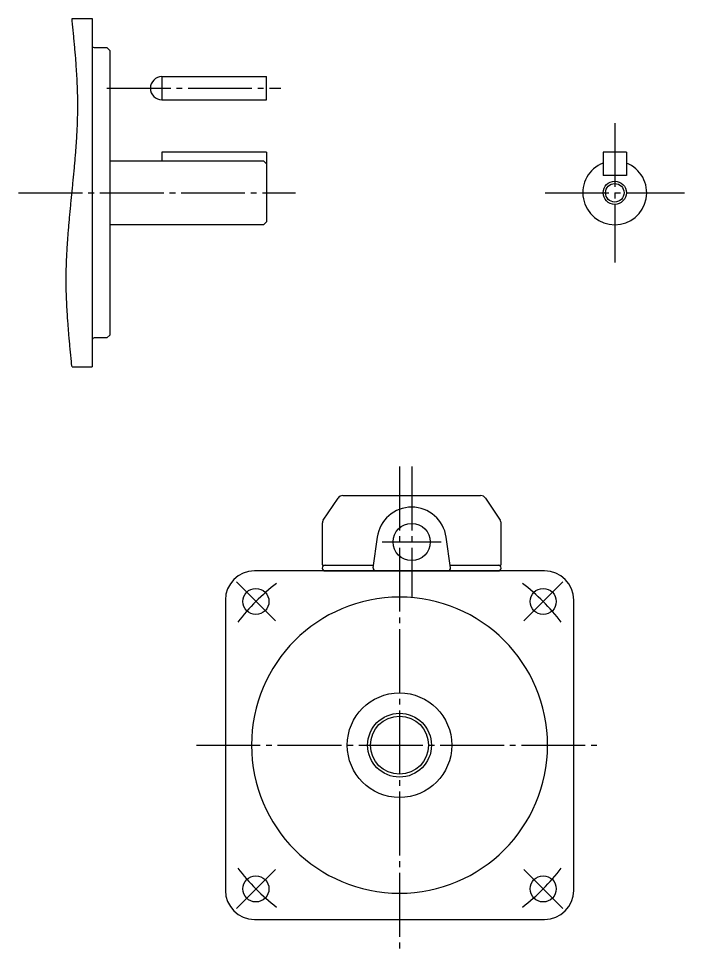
# Model space of a CAD drawing. Extents: x -187 to 230, y -170 to 124.
# Drawn here: x 115.7 to 230.4, y -36.5 to 123.6 of the extents above; entities that cross this region are included whole.
import ezdxf

# ---------------------------------------------------------------- set-up
doc = ezdxf.new("R2010")
doc.units = 0
doc.linetypes.add('DASH_CENTER', pattern=[14, 11, -1, 1, -1])
doc.layers.get('0').update_dxf_attribs({"linetype": 'CONTINUOUS'})

msp = doc.modelspace()

# ---------------------------------------------------------------- linework, layer by layer
at = {"color": 7, "linetype": 'CONTINUOUS'}
for p, q in [((124.93, 123.64), (128.43, 123.64)), ((128.43, 123.64), (128.43, 63.64)), ((128.73, 118.64), (130.93, 118.64)), ((130.93, 118.64), (131.43, 118.14)), ((131.43, 118.14), (131.43, 69.14)), ((140.43, 113.64), (158.43, 113.64)), ((140.43, 113.64), (140.43, 109.64)), ((158.43, 109.64), (158.43, 113.64)), ((140.43, 109.64), (158.43, 109.64)), ((140.43, 100.64), (140.43, 99.14)), ((158.43, 100.64), (140.43, 100.64)), ((158.43, 100.64), (158.43, 88.64)), ((216.43, 100.64), (216.43, 96.64)), ((220.43, 100.64), (216.43, 100.64)), ((220.43, 100.64), (220.43, 96.64)), ((131.43, 99.14), (157.93, 99.14)), ((157.93, 99.14), (158.43, 98.64)), ((220.43, 96.64), (216.43, 96.64)), ((157.93, 88.14), (131.43, 88.14)), ((158.43, 88.64), (157.93, 88.14)), ((131.43, 69.14), (130.93, 68.64)), ((130.93, 68.64), (128.73, 68.64)), ((124.93, 63.64), (128.43, 63.64)), ((168.22, 37.25), (170.76, 41.06)), ((171.59, 41.5), (195.32, 41.5)), ((196.15, 41.06), (198.69, 37.25)), ((168.05, 36.7), (168.05, 29.6)), ((198.85, 29.6), (198.85, 36.7)), ((177.51, 34.32), (176.78, 29.07)), ((190.13, 29.07), (189.4, 34.32)), ((168.15, 29.5), (176.84, 29.5)), ((190.07, 29.5), (198.75, 29.5)), ((181.35, 28.5), (156.35, 28.5)), ((168.55, 28.5), (183.45, 28.5)), ((206.35, 28.5), (181.35, 28.5)), ((183.45, 28.5), (198.35, 28.5)), ((151.35, 23.5), (151.35, -26.5)), ((211.35, -26.5), (211.35, 23.5)), ((156.35, -31.5), (181.35, -31.5)), ((181.35, -31.5), (206.35, -31.5))]:
    msp.add_line(p, q, dxfattribs=at)
at = {"color": 1, "linetype": 'DASH_CENTER'}
for p, q in [((130.93, 111.64), (160.93, 111.64)), ((218.43, 105.64), (218.43, 81.64)), ((115.73, 93.64), (163.43, 93.64)), ((206.43, 93.64), (230.43, 93.64)), ((181.35, 46.5), (181.35, -36.5)), ((183.45, 46.5), (183.45, 23.91)), ((178.35, 33.5), (188.55, 33.5)), ((159.96, 19.89), (153.25, 26.61)), ((209.46, 26.61), (202.74, 19.89)), ((146.35, -1.5), (188.35, -1.5)), ((188.35, -1.5), (216.35, -1.5)), ((159.96, -22.89), (153.25, -29.61)), ((209.46, -29.61), (202.74, -22.89))]:
    msp.add_line(p, q, dxfattribs=at)
at = {"color": 2}
msp.add_polyline3d([(124.93, 63.64, 0), (124.9, 63.91, 0), (124.87, 64.17, 0), (124.85, 64.44, 0), (124.82, 64.71, 0), (124.79, 64.98, 0), (124.77, 65.25, 0), (124.74, 65.52, 0), (124.71, 65.79, 0), (124.69, 66.06, 0), (124.66, 66.33, 0), (124.64, 66.6, 0), (124.61, 66.87, 0), (124.58, 67.13, 0), (124.56, 67.4, 0), (124.53, 67.67, 0), (124.51, 67.94, 0), (124.48, 68.21, 0), (124.46, 68.48, 0), (124.44, 68.75, 0), (124.41, 69.02, 0), (124.39, 69.29, 0), (124.37, 69.56, 0), (124.34, 69.83, 0), (124.32, 70.09, 0), (124.3, 70.36, 0), (124.28, 70.63, 0), (124.26, 70.9, 0), (124.24, 71.17, 0), (124.22, 71.44, 0), (124.2, 71.71, 0), (124.18, 71.98, 0), (124.16, 72.25, 0), (124.14, 72.52, 0), (124.13, 72.78, 0), (124.11, 73.05, 0), (124.09, 73.32, 0), (124.08, 73.59, 0), (124.06, 73.86, 0), (124.05, 74.13, 0), (124.04, 74.4, 0), (124.02, 74.67, 0), (124.01, 74.94, 0), (124, 75.21, 0), (123.99, 75.48, 0), (123.98, 75.74, 0), (123.97, 76.01, 0), (123.96, 76.28, 0), (123.95, 76.55, 0), (123.95, 76.82, 0), (123.94, 77.09, 0), (123.94, 77.36, 0), (123.93, 77.63, 0), (123.93, 77.9, 0), (123.93, 78.17, 0), (123.93, 78.44, 0), (123.93, 78.7, 0), (123.93, 78.97, 0), (123.93, 79.24, 0), (123.93, 79.51, 0), (123.94, 79.78, 0), (123.94, 80.05, 0), (123.94, 80.32, 0), (123.95, 80.59, 0), (123.96, 80.86, 0), (123.97, 81.13, 0), (123.97, 81.39, 0), (123.98, 81.66, 0), (123.99, 81.93, 0), (124, 82.2, 0), (124.02, 82.47, 0), (124.03, 82.74, 0), (124.04, 83.01, 0), (124.06, 83.28, 0), (124.07, 83.55, 0), (124.08, 83.82, 0), (124.1, 84.09, 0), (124.12, 84.35, 0), (124.13, 84.62, 0), (124.15, 84.89, 0), (124.17, 85.16, 0), (124.19, 85.43, 0), (124.21, 85.7, 0), (124.23, 85.97, 0), (124.25, 86.24, 0), (124.27, 86.51, 0), (124.29, 86.78, 0), (124.31, 87.04, 0), (124.33, 87.31, 0), (124.36, 87.58, 0), (124.38, 87.85, 0), (124.4, 88.12, 0), (124.42, 88.39, 0), (124.45, 88.66, 0), (124.47, 88.93, 0), (124.5, 89.2, 0), (124.52, 89.47, 0), (124.55, 89.74, 0), (124.57, 90, 0), (124.6, 90.27, 0), (124.62, 90.54, 0), (124.65, 90.81, 0), (124.67, 91.08, 0), (124.7, 91.35, 0), (124.73, 91.62, 0), (124.75, 91.89, 0), (124.78, 92.16, 0), (124.81, 92.43, 0), (124.83, 92.7, 0), (124.86, 92.96, 0), (124.89, 93.23, 0), (124.91, 93.5, 0), (124.94, 93.77, 0), (124.97, 94.04, 0), (124.99, 94.31, 0), (125.02, 94.58, 0), (125.05, 94.85, 0), (125.08, 95.12, 0), (125.1, 95.39, 0), (125.13, 95.65, 0), (125.15, 95.92, 0), (125.18, 96.19, 0), (125.21, 96.46, 0), (125.23, 96.73, 0), (125.26, 97, 0), (125.28, 97.27, 0), (125.31, 97.54, 0), (125.33, 97.81, 0), (125.36, 98.08, 0), (125.38, 98.35, 0), (125.41, 98.61, 0), (125.43, 98.88, 0), (125.45, 99.15, 0), (125.48, 99.42, 0), (125.5, 99.69, 0), (125.52, 99.96, 0), (125.54, 100.23, 0), (125.56, 100.5, 0), (125.59, 100.77, 0), (125.61, 101.04, 0), (125.63, 101.31, 0), (125.65, 101.57, 0), (125.67, 101.84, 0), (125.68, 102.11, 0), (125.7, 102.38, 0), (125.72, 102.65, 0), (125.74, 102.92, 0), (125.75, 103.19, 0), (125.77, 103.46, 0), (125.78, 103.73, 0), (125.8, 104, 0), (125.81, 104.27, 0), (125.83, 104.53, 0), (125.84, 104.8, 0), (125.85, 105.07, 0), (125.86, 105.34, 0), (125.87, 105.61, 0), (125.88, 105.88, 0), (125.89, 106.15, 0), (125.9, 106.42, 0), (125.9, 106.69, 0), (125.91, 106.95, 0), (125.91, 107.22, 0), (125.92, 107.49, 0), (125.92, 107.76, 0), (125.92, 108.03, 0), (125.93, 108.3, 0), (125.93, 108.57, 0), (125.93, 108.84, 0), (125.93, 109.11, 0), (125.92, 109.38, 0), (125.92, 109.65, 0), (125.92, 109.92, 0), (125.91, 110.18, 0), (125.91, 110.45, 0), (125.9, 110.72, 0), (125.89, 110.99, 0), (125.88, 111.26, 0), (125.88, 111.53, 0), (125.86, 111.8, 0), (125.86, 112.07, 0), (125.84, 112.34, 0), (125.83, 112.61, 0), (125.82, 112.88, 0), (125.81, 113.14, 0), (125.79, 113.41, 0), (125.78, 113.68, 0), (125.76, 113.95, 0), (125.75, 114.22, 0), (125.73, 114.49, 0), (125.71, 114.76, 0), (125.69, 115.03, 0), (125.67, 115.3, 0), (125.66, 115.56, 0), (125.64, 115.83, 0), (125.62, 116.1, 0), (125.6, 116.37, 0), (125.58, 116.64, 0), (125.56, 116.91, 0), (125.53, 117.18, 0), (125.51, 117.45, 0), (125.49, 117.72, 0), (125.47, 117.99, 0), (125.44, 118.26, 0), (125.42, 118.53, 0), (125.39, 118.79, 0), (125.37, 119.06, 0), (125.35, 119.33, 0), (125.32, 119.6, 0), (125.3, 119.87, 0), (125.27, 120.14, 0), (125.25, 120.41, 0), (125.22, 120.68, 0), (125.19, 120.95, 0), (125.17, 121.22, 0), (125.14, 121.48, 0), (125.11, 121.75, 0), (125.09, 122.02, 0), (125.06, 122.29, 0), (125.03, 122.56, 0), (125.01, 122.83, 0), (124.98, 123.1, 0), (124.95, 123.37, 0), (124.93, 123.64, 0)], dxfattribs=at)
at = {"color": 2, "linetype": 'CONTINUOUS'}
msp.add_circle((218.43, 93.64), 2, dxfattribs=at)
at = {"color": 7, "linetype": 'CONTINUOUS'}
for centre, radius in [((218.43, 93.64), 1.6), ((183.45, 33.5), 3.2), ((156.61, 23.25), 2.25), ((206.1, 23.25), 2.25), ((181.35, -1.5), 9), ((156.61, -26.25), 2.25), ((206.1, -26.25), 2.25)]:
    msp.add_circle(centre, radius, dxfattribs=at)
for radius in [5.5, 5]:
    msp.add_circle((181.35, -1.5), radius)
for centre, radius, start, end in [((128.73, 118.94), 0.3, 180, 270), ((128.73, 68.34), 0.3, 90, 180), ((171.59, 40.5), 1, 90, 146.3099), ((195.32, 40.5), 1, 33.6901, 90), ((183.45, 33.5), 6, 7.8875, 172.1125), ((169.05, 36.7), 1, 146.3099, 180), ((197.85, 36.7), 1, 0, 33.6901), ((168.15, 29.6), 0.1, 180, 270), ((168.55, 29), 0.5, 90, 270), ((177.28, 29), 0.5, 172.1125, 270), ((189.63, 29), 0.5, 270, 7.8875), ((198.35, 29), 0.5, 270, 90), ((198.75, 29.6), 0.1, 270, 0), ((156.35, 23.5), 5, 90, 180), ((206.35, 23.5), 5, 0, 90), ((181.35, -1.5), 25.5, 90, 270), ((181.35, -1.5), 25.5, 270, 90), ((156.35, -26.5), 5, 180, 270), ((206.35, -26.5), 5, 270, 0)]:
    msp.add_arc(centre, radius, start, end, dxfattribs=at)
for centre, radius, start, end in [((140.43, 111.64), 2, 90, 270), ((218.43, 93.64), 5.5, 111.3237, 68.6763)]:
    msp.add_arc(centre, radius, start, end)
at = {"color": 1, "linetype": 'DASH_CENTER'}
for start, end in [(127.2182, 142.7818), (37.2182, 52.7818), (217.2182, 232.7818), (307.2182, 322.7818)]:
    msp.add_arc((181.35, -1.5), 35, start, end, dxfattribs=at)

doc.saveas('drawing.dxf')
